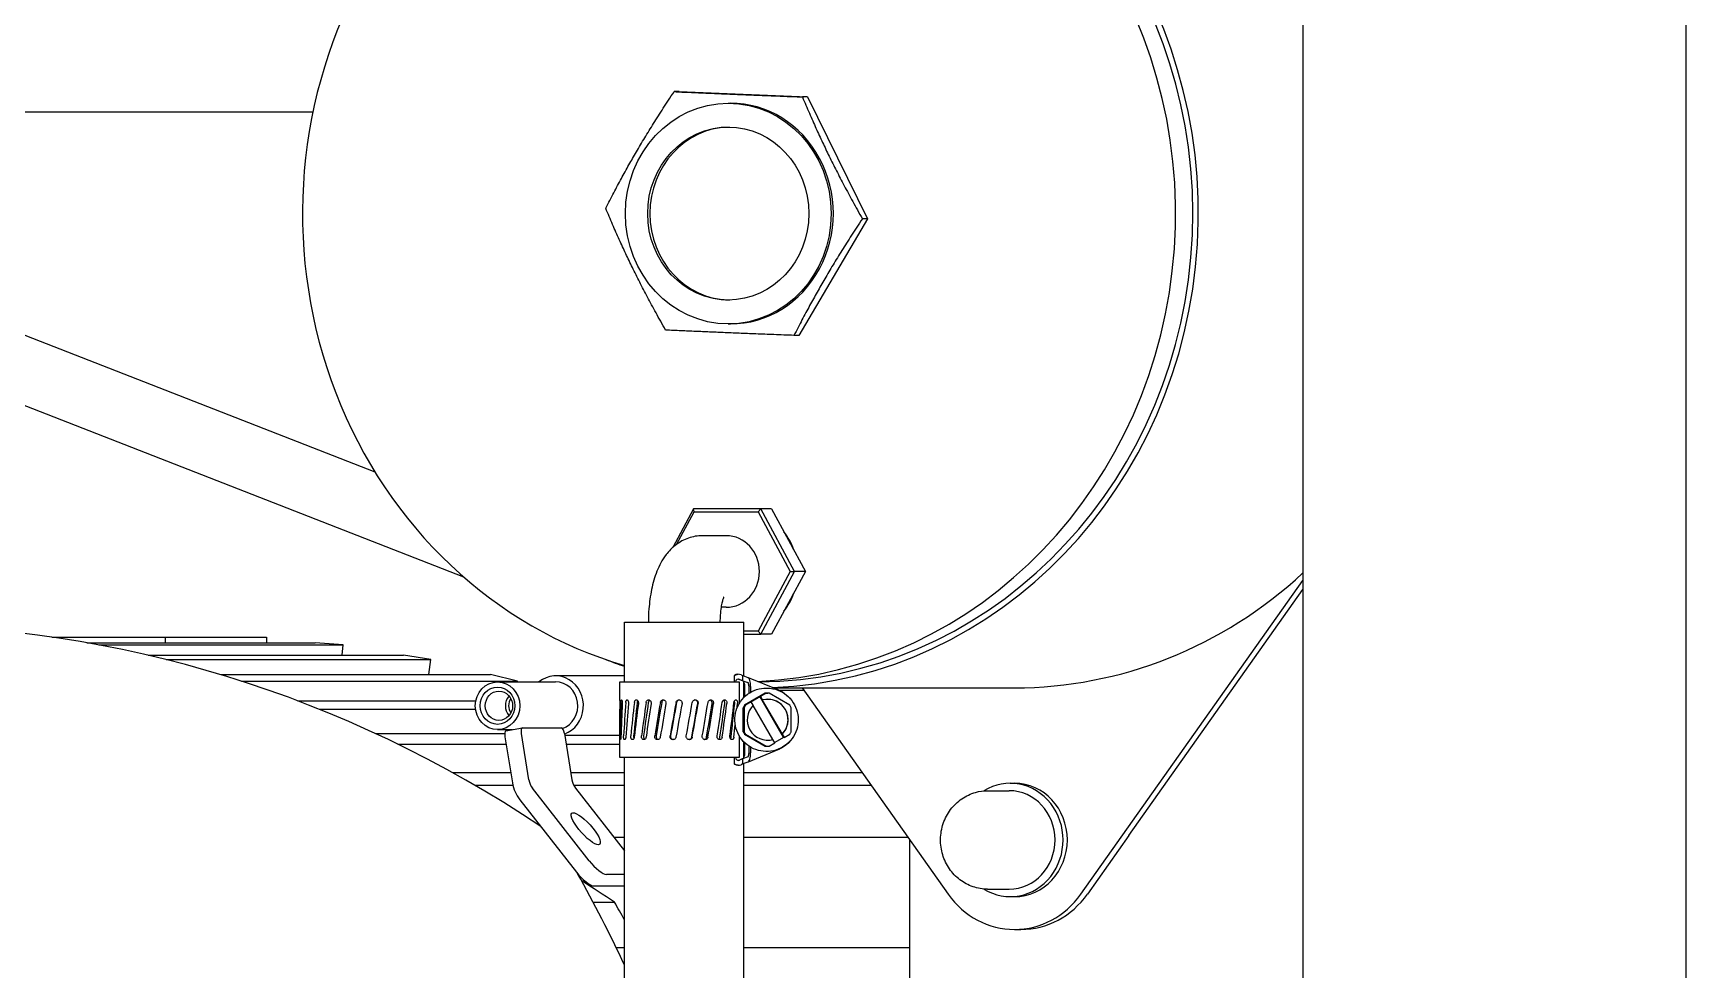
# Model space of a CAD drawing. Header units: millimetres. Extents: x -360063 to 84100, y -179792 to 59400.
# Drawn here: x 40133.5 to 40410.7, y 43898.4 to 44055.4 of the extents above; entities that cross this region are included whole.
import ezdxf

# ---------------------------------------------------------------- set-up
doc = ezdxf.new("R2010")
doc.units = ezdxf.units.MM
doc.header["$LTSCALE"] = 100
doc.layers.add('Visible', color=7, linetype='Continuous', lineweight=25)

msp = doc.modelspace()

# ---------------------------------------------------------------- linework, layer by layer
at = {"layer": 'Visible'}
for p, q in [((40410.71, 44600.17), (40410.71, 43100.17)), ((40346.48, 44135.17), (40346.48, 43585.17)), ((40241.86, 44045.6), (40241.02, 44045.6)), ((40241.86, 44045.6), (40263.38, 44044.71)), ((40250.11, 44043.67), (40250.47, 44043.67)), ((40263.38, 44044.71), (40262.54, 44044.71)), ((40263.38, 44044.71), (40273.43, 44024.29)), ((40180.44, 44042.17), (40082.9, 44042.17)), ((40081.1, 44024.71), (40190.84, 43981.88)), ((40273.43, 44024.29), (40261.96, 44004.74)), ((40273.43, 44024.29), (40272.59, 44024.29)), ((40069.11, 44017.6), (40205.68, 43964.3)), ((40250.11, 44006.67), (40250.47, 44006.67)), ((40261.96, 44004.74), (40261.12, 44004.74)), ((40244.27, 43975.67), (40240.78, 43969.18)), ((40241.42, 43969.71), (40244.36, 43975.17)), ((40255.58, 43975.67), (40244.27, 43975.67)), ((40244.36, 43975.17), (40244.27, 43975.67)), ((40244.36, 43975.17), (40255.13, 43975.17)), ((40255.13, 43975.17), (40255.58, 43975.67)), ((40255.13, 43975.17), (40260.51, 43965.17)), ((40257.38, 43975.67), (40255.58, 43975.67)), ((40261.23, 43965.17), (40255.58, 43975.67)), ((40257.38, 43975.67), (40263.04, 43965.17)), ((40249.74, 43971.17), (40245.77, 43971.17)), ((40260.51, 43965.17), (40255.13, 43955.17)), ((40255.58, 43954.67), (40261.23, 43965.17)), ((40263.04, 43965.17), (40257.38, 43954.67)), ((40260.51, 43965.17), (40261.23, 43965.17)), ((40263.04, 43965.17), (40261.23, 43965.17)), ((40309.25, 43911.1), (40346.48, 43963.67)), ((40317.28, 43920.91), (40346.48, 43962.14)), ((40249.74, 43959.17), (40248.89, 43959.17)), ((40232.71, 43956.67), (40252.71, 43956.67)), ((40232.71, 43946.67), (40232.71, 43956.67)), ((40252.71, 43947.67), (40252.71, 43956.67)), ((40255.13, 43955.17), (40252.71, 43955.17)), ((40252.71, 43954.67), (40255.58, 43954.67)), ((40255.13, 43955.17), (40255.58, 43954.67)), ((40257.38, 43954.67), (40255.58, 43954.67)), ((40136.68, 43954.17), (40155.71, 43954.17)), ((40142.56, 43953.23), (40180.85, 43953.23)), ((40144.56, 43952.86), (40185.5, 43952.86)), ((40155.71, 43953.23), (40155.71, 43954.17)), ((40155.71, 43954.17), (40172.64, 43954.17)), ((40172.64, 43954.17), (40172.64, 43953.23)), ((40185.5, 43952.86), (40180.85, 43953.23)), ((40185.38, 43951.12), (40185.5, 43952.86)), ((40152.84, 43951.12), (40195.63, 43951.12)), ((40155.85, 43950.4), (40200.24, 43950.4)), ((40200.24, 43950.4), (40195.63, 43951.12)), ((40199.9, 43947.88), (40200.24, 43950.4)), ((40165, 43947.88), (40210.23, 43947.88)), ((40168.47, 43946.79), (40214.78, 43946.79)), ((40214.78, 43946.79), (40210.23, 43947.88)), ((40211.41, 43946.67), (40221.15, 43946.67)), ((40214.75, 43946.67), (40214.78, 43946.79)), ((40232.71, 43947.67), (40221.15, 43947.67)), ((40231.94, 43946.67), (40251.95, 43946.67)), ((40231.94, 43943.52), (40231.94, 43946.67)), ((40251.14, 43946.67), (40251.14, 43947.76)), ((40251.79, 43947.94), (40251.74, 43947.94)), ((40251.95, 43946.67), (40251.95, 43943.03)), ((40251.96, 43947.09), (40252.55, 43946.85)), ((40252.27, 43947.85), (40252.55, 43947.73)), ((40252.55, 43947.73), (40253.41, 43947.42)), ((40252.55, 43946.85), (40252.55, 43947.73)), ((40252.55, 43946.85), (40253.41, 43946.54)), ((40252.71, 43944.02), (40252.71, 43946.7)), ((40252.75, 43946.54), (40252.71, 43946.56)), ((40252.87, 43944.21), (40252.87, 43945.99)), ((40253.42, 43947.42), (40258.4, 43945.37)), ((40253.57, 43945.99), (40253.57, 43944.74)), ((40177.88, 43943.5), (40207.76, 43943.5)), ((40251.14, 43942.62), (40251.14, 43943.41)), ((40256.29, 43944.76), (40252.81, 43942.74)), ((40252.87, 43944.21), (40252.88, 43944.2)), ((40252.88, 43944.2), (40252.87, 43944.21)), ((40253.97, 43943.31), (40252.99, 43942.74)), ((40253.84, 43945.89), (40253.84, 43944.92)), ((40253.87, 43943.31), (40255.41, 43944.2)), ((40253.97, 43943.31), (40253.87, 43943.31)), ((40254.29, 43942.74), (40253.97, 43943.31)), ((40255.41, 43944.2), (40255.5, 43944.2)), ((40259.37, 43937.33), (40255.41, 43944.2)), ((40256.48, 43944.76), (40255.5, 43944.2)), ((40255.5, 43944.2), (40255.83, 43943.63)), ((40255.83, 43943.63), (40255.81, 43943.63)), ((40255.81, 43943.63), (40259.12, 43937.9)), ((40256.29, 43944.76), (40256.48, 43944.76)), ((40256.53, 43944.76), (40256.71, 43944.76)), ((40260.44, 43942.74), (40256.95, 43944.76)), ((40257.68, 43945.67), (40298.11, 43945.67)), ((40258.58, 43945.3), (40262.75, 43945.3)), ((40262.48, 43945.67), (40286.97, 43911.1)), ((40181.55, 43942.07), (40207.72, 43942.07)), ((40231.94, 43933.97), (40231.94, 43942.1)), ((40252.57, 43942.33), (40252.75, 43942.33)), ((40252.57, 43942.33), (40252.57, 43938.31)), ((40252.75, 43942.33), (40252.75, 43938.31)), ((40252.99, 43942.74), (40252.81, 43942.74)), ((40257.58, 43937.01), (40254.28, 43942.73)), ((40260.67, 43938.31), (40260.67, 43942.33)), ((40190.92, 43938.02), (40212.61, 43938.02)), ((40211.41, 43938.67), (40213.89, 43938.67)), ((40212.82, 43938.46), (40215.57, 43938.98)), ((40216.67, 43930.25), (40215.4, 43938)), ((40215.6, 43938.99), (40222.09, 43938.99)), ((40222.62, 43938), (40223.89, 43930.25)), ((40231.94, 43937.67), (40222.67, 43937.67)), ((40251.95, 43937.61), (40251.95, 43933.97)), ((40252.75, 43938.31), (40252.57, 43938.31)), ((40252.81, 43937.9), (40252.99, 43937.9)), ((40252.81, 43937.9), (40256.29, 43935.88)), ((40252.99, 43937.9), (40256.48, 43935.88)), ((40259.12, 43937.9), (40259.14, 43937.9)), ((40259.14, 43937.9), (40259.46, 43937.33)), ((40259.46, 43937.33), (40260.44, 43937.9)), ((40194.67, 43936.24), (40212.85, 43936.24)), ((40212.64, 43937.48), (40213.92, 43929.73)), ((40222.91, 43936.24), (40231.94, 43936.24)), ((40252.71, 43933.94), (40252.71, 43936.62)), ((40252.87, 43936.43), (40252.88, 43936.44)), ((40252.88, 43936.44), (40252.87, 43936.43)), ((40252.87, 43934.65), (40252.87, 43936.43)), ((40258.4, 43935.27), (40253.42, 43933.22)), ((40253.57, 43935.9), (40253.57, 43934.65)), ((40253.84, 43935.72), (40253.84, 43934.75)), ((40256.48, 43935.88), (40256.29, 43935.88)), ((40256.53, 43935.87), (40256.71, 43935.87)), ((40256.95, 43935.88), (40257.92, 43936.44)), ((40257.6, 43937.01), (40257.58, 43937.01)), ((40257.92, 43936.44), (40257.6, 43937.01)), ((40259.37, 43937.33), (40257.9, 43936.49)), ((40259.46, 43937.33), (40259.37, 43937.33)), ((40251.95, 43933.97), (40231.94, 43933.97)), ((40232.71, 43876.87), (40232.71, 43933.97)), ((40251.14, 43932.88), (40251.14, 43933.97)), ((40251.79, 43932.7), (40251.74, 43932.7)), ((40252.55, 43933.79), (40251.96, 43933.55)), ((40252.55, 43932.91), (40252.27, 43932.79)), ((40253.41, 43934.1), (40252.55, 43933.79)), ((40252.55, 43932.91), (40252.55, 43933.79)), ((40253.41, 43933.22), (40252.55, 43932.91)), ((40252.71, 43934.08), (40252.75, 43934.1)), ((40252.71, 43876.87), (40252.71, 43932.97)), ((40203.85, 43931.46), (40213.63, 43931.46)), ((40207.58, 43929.35), (40213.99, 43929.35)), ((40223.69, 43931.46), (40232.71, 43931.46)), ((40224.19, 43929.35), (40232.71, 43929.35)), ((40252.71, 43931.46), (40272.55, 43931.46)), ((40252.71, 43929.35), (40274.04, 43929.35)), ((40297.39, 43929.67), (40298.11, 43929.67)), ((40215.14, 43926.92), (40224.65, 43914.76)), ((40226.8, 43916.69), (40217.29, 43928.84)), ((40224.5, 43928.84), (40232.71, 43918.36)), ((40293.6, 43928.42), (40297.21, 43928.42)), ((40230.91, 43920.66), (40232.71, 43920.66)), ((40252.71, 43920.66), (40280.19, 43920.66)), ((40280.54, 43615.17), (40280.54, 43920.18)), ((40317.28, 43920.91), (40310.33, 43911.1)), ((40232.71, 43914.39), (40229.68, 43914.39)), ((40227.54, 43912.46), (40232.59, 43912.46)), ((40293.6, 43911.92), (40297.21, 43911.92)), ((40297.39, 43910.67), (40298.11, 43910.67)), ((40227.45, 43909.75), (40231.01, 43909.75)), ((40298.11, 43905.17), (40299.19, 43905.17)), ((40231.3, 43902.13), (40232.71, 43902.13)), ((40252.71, 43902.13), (40280.54, 43902.13))]:
    msp.add_line(p, q, dxfattribs=at)
msp.add_arc((40256.7, 43940.32), 3.43, 315.0028, 89.8311, dxfattribs=at)
for centre, major_axis, ratio, start_param, end_param in [((40255.14, 43800.17), (0, 476.5), 0.932595, 0.125832, 2.872934), ((40248.65, 43800.17), (0, 461), 0.932595, 0.023162, 2.902935), ((40251.91, 44025.17), (0, 78.5), 0.932595, 3.184635, 6.089723), ((40254.8, 44025.17), (0, 78.5), 0.932595, 3.147556, 6.089723), ((40254.8, 44025.17), (0, -79.5), 0.932595, 0.037046, 2.97471), ((40251.91, 44025.17), (0, -78.5), 0.932595, 4.193361, 6.017767), ((40250.47, 44025.17), (0, -18.5), 0.932595, 0, 3.141593), ((40250.47, 44025.17), (0, -14.5), 0.932595, 3.154938, 6.26984), ((40249.74, 43965.17), (0, 6), 0.932595, 3.141593, 6.283185), ((40251.91, 43965.17), (0, -10.48), 0.932595, 1.927788, 2.261002), ((40298.11, 44025.17), (0, -79.5), 0.932595, 0, 0.710795), ((40251.91, 43965.17), (0, -10.48), 0.932595, 0.88059, 1.213805), ((40108.97, 43734.35), (0, 221.82), 0.932595, 5.724263, 6.283185), ((40254.8, 44025.17), (0, -79.5), 0.932595, 5.935813, 5.980632), ((40221.15, 43942.67), (0, 5), 0.932595, 3.464213, 6.926686), ((40221.15, 43942.67), (0, 4), 0.932595, 3.452853, 6.283185), ((40251.79, 43946.67), (-0.65, 1.09), 0.999614, 5.355764, 6.283185), ((40251.79, 43946.67), (0, 0.457), 0.999186, 5.894376, 7.853982), ((40242.71, 43950.79), (-10, 4.09), 0.01415, 3.147386, 3.550958), ((40252.75, 43946.05), (0.014, -0.497), 0.236815, 1.450794, 3.021591), ((40253.41, 43946.05), (-0.05, 1.38), 0.310255, 4.587018, 6.157815), ((40253.41, 43946.05), (-0.019, 0.497), 0.310255, 4.587018, 6.157815), ((40215.02, 43942.67), (0, -2.46), 0.932595, 3.966714, 5.458064), ((40215.12, 43942.67), (0, -2), 0.932595, 4.05612, 5.368658), ((40242.71, 43943.18), (-1.94, -59.61), 0.177692, 4.717431, 4.811908), ((40242.71, 43943.18), (-4.6, -59.61), 0.163321, 4.724254, 4.81873), ((40242.71, 43943.18), (6.93, 59.61), 0.138329, 1.586122, 1.680599), ((40242.71, 43943.18), (-6.54, -56.23), 0.138329, 4.727669, 4.827833), ((40242.71, 43943.18), (8.77, 59.61), 0.104848, 1.585471, 1.679948), ((40242.71, 43943.18), (-8.27, -56.23), 0.104848, 4.727019, 4.827182), ((40242.71, 43943.18), (10.04, 59.61), 0.065331, 1.581049, 1.675526), ((40242.71, 43943.18), (-9.47, -56.24), 0.065331, 4.722596, 4.82276), ((40242.71, 43943.18), (10.69, 59.61), 0.022251, 1.574034, 1.668511), ((40242.71, 43943.18), (-10.08, -56.24), 0.022251, 4.715582, 4.815745), ((40242.71, 43943.18), (10.69, 59.61), 0.022007, 4.62261, 4.717086), ((40242.71, 43943.18), (10.05, 59.61), 0.0651, 4.629634, 4.724111), ((40242.71, 43943.18), (8.78, 59.61), 0.104644, 4.634075, 4.728552), ((40242.71, 43943.18), (6.94, 59.61), 0.138165, 4.634748, 4.729225), ((40254.8, 44025.17), (0, -79.5), 0.932595, 6.254979, 6.25712), ((40256.71, 43940.32), (0, 3.43), 0.999186, 3.927447, 6.544529), ((40256.53, 43940.32), (0, 4.44), 0.999186, 0, 0.05329), ((40256.71, 43940.32), (0, 4.44), 0.999186, 6.229895, 6.336476), ((40242.71, 43937.46), (0.87, -59.61), 0.180071, 4.616048, 4.63191), ((40242.71, 43937.46), (-1.94, -59.61), 0.177692, 4.624457, 4.718934), ((40242.71, 43937.46), (-4.6, -59.61), 0.163321, 4.63128, 4.725756), ((40242.71, 43937.46), (6.93, 59.61), 0.138329, 1.493148, 1.587625), ((40242.71, 43937.46), (8.77, 59.61), 0.104848, 1.492497, 1.586974), ((40242.71, 43937.46), (10.04, 59.61), 0.065331, 1.488075, 1.582552), ((40242.71, 43937.46), (10.69, 59.61), 0.022251, 1.48106, 1.575537), ((40242.71, 43937.46), (-10.08, -56.24), 0.022007, 1.573946, 1.674109), ((40242.71, 43937.46), (10.69, 59.61), 0.022007, 4.715584, 4.81006), ((40242.71, 43937.46), (-9.48, -56.24), 0.0651, 1.580971, 1.681134), ((40242.71, 43937.46), (10.05, 59.61), 0.0651, 4.722608, 4.817085), ((40242.71, 43937.46), (-8.28, -56.23), 0.104644, 1.585411, 1.685575), ((40242.71, 43937.46), (8.78, 59.61), 0.104644, 4.727049, 4.821526), ((40242.71, 43937.46), (-6.55, -56.23), 0.138165, 1.586085, 1.686248), ((40242.71, 43937.46), (6.94, 59.61), 0.138165, 4.809146, 4.822199), ((40256.53, 43940.32), (0, -4.44), 0.999186, 4.1355, 4.242081), ((40256.71, 43940.32), (0, -4.44), 0.999186, 4.1355, 4.242081), ((40256.71, 43940.32), (0, -3.43), 0.999186, 3.927447, 6.544529), ((40256.71, 43940.32), (0, 4.44), 0.999186, 5.182697, 5.289278), ((40213, 43937.48), (-0.186, 0.983), 0.355442, 0, 1.503693), ((40215.76, 43938), (-0.186, 0.983), 0.355442, 6.216082, 7.786879), ((40222.26, 43938), (-0.186, 0.983), 0.355442, 4.645286, 6.216082), ((40242.71, 43937.46), (6.94, 59.61), 0.138165, 4.727722, 4.761938), ((40256.53, 43940.32), (0, -4.44), 0.999186, 5.182697, 5.289278), ((40256.71, 43940.32), (0, -4.44), 0.999186, 5.182697, 5.289278), ((40256.71, 43940.32), (0, 4.44), 0.999186, 4.1355, 4.242081), ((40256.53, 43940.32), (0, -4.44), 0.999186, 6.229895, 6.283185), ((40256.71, 43940.32), (0, -4.44), 0.999186, 6.229895, 6.336476), ((40256.7, 43940.32), (0, -3.43), 0.999186, 0.002541, 0.261344), ((40251.79, 43933.97), (0.48, -1.18), 0.99942, 5.355764, 6.283185), ((40251.79, 43933.97), (0.173, -0.423), 0.99942, 4.323579, 6.283185), ((40242.71, 43929.85), (-10, -4.09), 0.01415, 2.732227, 3.135799), ((40252.75, 43934.59), (-0.014, -0.497), 0.236815, 0.120002, 1.690798), ((40253.41, 43934.59), (0.05, 1.38), 0.310255, 3.266963, 4.83776), ((40253.41, 43934.59), (0.019, 0.497), 0.310255, 3.266963, 4.83776), ((40219.43, 43930.77), (0, 6), 0.932595, 1.745329, 2.268928), ((40219.43, 43930.77), (0, -3), 0.932595, 4.886922, 5.410521), ((40226.65, 43930.77), (0, 3), 0.932595, 1.745329, 2.268928), ((40297.39, 43920.17), (0, 9.5), 0.932595, 2.616929, 6.807849), ((40298.11, 43920.17), (0, 9.5), 0.932595, 3.141593, 6.283185), ((40297.21, 43920.17), (0, 8.25), 0.932595, 3.141593, 6.283185), ((40227.88, 43916.69), (2.01, -2.23), 0.276485, 4.468572, 6.039368), ((40225.74, 43914.76), (2.01, -2.23), 0.276485, 4.468572, 6.039368), ((40047.58, 43800.17), (0, 221.82), 0.932595, 5.175017, 5.254029), ((40128.82, 43734.35), (0, 206.82), 0.932595, 5.724772, 5.757964), ((40230.79, 43914.76), (2.01, -2.23), 0.276485, 6.039368, 6.160175), ((40298.11, 43920.17), (0, -15), 0.932595, 5.361856, 7.204515), ((40299.19, 43920.17), (0, -15), 0.932595, 0, 0.921329), ((40067.43, 43800.17), (0, 206.82), 0.932595, 5.254023, 5.270802)]:
    msp.add_ellipse(centre, major_axis=major_axis, ratio=ratio, start_param=start_param, end_param=end_param, dxfattribs=at)
for centre, major_axis, ratio in [((40250.11, 44025.17), (0, -18.5), 0.932595), ((40250.11, 44025.17), (0, -14.5), 0.932595), ((40211.41, 43942.67), (0, 4), 0.932595), ((40211.41, 43942.67), (0, -3.12), 0.932595), ((40211.65, 43942.67), (0, 2.46), 0.932595), ((40226.21, 43922.05), (-2.34, 2.6), 0.276485)]:
    msp.add_ellipse(centre, major_axis=major_axis, ratio=ratio, dxfattribs=at)
for points in [[(40229.55, 44026.05), (40234.53, 44035.82), (40241.02, 44045.6)], [(40241.02, 44045.6), (40251.02, 44045.16), (40262.54, 44044.71)], [(40262.54, 44044.71), (40266.81, 44034.5), (40272.59, 44024.29)], [(40239.6, 44005.63), (40233.81, 44015.84), (40229.55, 44026.05)], [(40272.59, 44024.29), (40266.1, 44014.52), (40261.12, 44004.74)], [(40261.12, 44004.74), (40249.6, 44005.18), (40239.6, 44005.63)]]:
    msp.add_rational_spline(points, [1.12544641671, 1.29955358329, 1.12544641671], degree=2, dxfattribs=at)
for points, knots in [([(40245.77, 43971.17), (40244.96, 43971.17), (40244.14, 43971.02), (40242.64, 43970.5), (40241.96, 43970.11), (40240.67, 43969.16), (40240.13, 43968.57), (40238.98, 43967.06), (40238.52, 43966.15), (40237.75, 43964.22), (40237.46, 43963.2), (40237.02, 43961.09), (40236.88, 43960), (40236.73, 43958.16), (40236.71, 43957.41), (40236.71, 43956.67)], [1.570796, 1.570796, 1.570796, 1.570796, 1.695299, 1.695299, 1.832369, 1.832369, 2.012475, 2.012475, 2.303943, 2.303943, 2.618103, 2.618103, 2.932262, 2.932262, 3.141593, 3.141593, 3.141593, 3.141593]), ([(40249.35, 43960.89), (40249.35, 43960.89), (40249.34, 43960.87), (40249.31, 43960.81), (40249.28, 43960.72), (40249.19, 43960.46), (40249.13, 43960.28), (40249.01, 43959.79), (40248.94, 43959.48), (40248.83, 43958.74), (40248.78, 43958.31), (40248.72, 43957.47), (40248.71, 43957.07), (40248.71, 43956.67)], [2.1637784, 2.1637784, 2.1637784, 2.1637784, 2.2333123, 2.2333123, 2.3723437, 2.3723437, 2.5360423, 2.5360423, 2.7301038, 2.7301038, 2.9524635, 2.9524635, 3.1415927, 3.1415927, 3.1415927, 3.1415927]), ([(40251.14, 43947.76), (40251.14, 43947.76), (40251.14, 43947.76), (40251.34, 43947.89), (40251.57, 43947.94), (40251.74, 43947.94)], [-2.8133866, -2.8133866, -2.8133866, -2.8133866, -2.8128373, -2.8128373, -2.69361, -2.69361, -2.69361, -2.69361]), ([(40231.94, 43943.52), (40231.94, 43943.51), (40231.94, 43943.5), (40231.94, 43943.45), (40231.94, 43943.39), (40231.94, 43943.26), (40231.94, 43943.2), (40231.94, 43943.1), (40231.94, 43943.07), (40231.94, 43943.04)], [-0.19546808, -0.19546808, -0.19546808, -0.19546808, -0.19147404, -0.19147404, -0.17233473, -0.17233473, -0.15319542, -0.15319542, -0.14434193, -0.14434193, -0.14434193, -0.14434193]), ([(40232.1, 43943.22), (40232.11, 43943.26), (40232.11, 43943.29), (40232.11, 43943.39), (40232.12, 43943.45), (40232.14, 43943.54), (40232.15, 43943.58), (40232.17, 43943.63), (40232.19, 43943.64), (40232.22, 43943.64), (40232.23, 43943.63), (40232.26, 43943.58), (40232.28, 43943.54), (40232.3, 43943.45), (40232.31, 43943.39), (40232.32, 43943.26), (40232.33, 43943.2), (40232.33, 43943.1), (40232.33, 43943.07), (40232.33, 43943.04)], [-0.297539, -0.297539, -0.297539, -0.297539, -0.2872549, -0.2872549, -0.2681189, -0.2681189, -0.2489743, -0.2489743, -0.2298297, -0.2298297, -0.210663, -0.210663, -0.1914964, -0.1914964, -0.1723459, -0.1723459, -0.1531954, -0.1531954, -0.1443422, -0.1443422, -0.1443422, -0.1443422]), ([(40232.92, 43943.22), (40232.92, 43943.26), (40232.92, 43943.29), (40232.94, 43943.39), (40232.96, 43943.45), (40233, 43943.54), (40233.02, 43943.58), (40233.08, 43943.63), (40233.11, 43943.64), (40233.17, 43943.64), (40233.2, 43943.63), (40233.26, 43943.58), (40233.28, 43943.54), (40233.33, 43943.45), (40233.35, 43943.39), (40233.37, 43943.26), (40233.38, 43943.2), (40233.38, 43943.1), (40233.38, 43943.07), (40233.38, 43943.04)], [-0.297539, -0.297539, -0.297539, -0.297539, -0.2872549, -0.2872549, -0.2681189, -0.2681189, -0.2489743, -0.2489743, -0.2298297, -0.2298297, -0.210663, -0.210663, -0.1914964, -0.1914964, -0.1723459, -0.1723459, -0.1531954, -0.1531954, -0.1443422, -0.1443422, -0.1443422, -0.1443422]), ([(40234.36, 43943.22), (40234.36, 43943.26), (40234.37, 43943.29), (40234.39, 43943.39), (40234.42, 43943.45), (40234.47, 43943.54), (40234.51, 43943.58), (40234.59, 43943.63), (40234.64, 43943.64), (40234.72, 43943.64), (40234.77, 43943.63), (40234.85, 43943.58), (40234.89, 43943.54), (40234.96, 43943.45), (40234.98, 43943.39), (40235.02, 43943.26), (40235.03, 43943.2), (40235.03, 43943.1), (40235.03, 43943.07), (40235.02, 43943.04)], [-0.297539, -0.297539, -0.297539, -0.297539, -0.2872549, -0.2872549, -0.2681189, -0.2681189, -0.2489743, -0.2489743, -0.2298297, -0.2298297, -0.210663, -0.210663, -0.1914964, -0.1914964, -0.1723459, -0.1723459, -0.1531954, -0.1531954, -0.1443422, -0.1443422, -0.1443422, -0.1443422]), ([(40234.92, 43943.5), (40234.92, 43943.49), (40234.92, 43943.49), (40234.89, 43943.45), (40234.86, 43943.39), (40234.84, 43943.29), (40234.83, 43943.26), (40234.83, 43943.22)], [0.26745469, 0.26745469, 0.26745469, 0.26745469, 0.26814613, 0.26814613, 0.28728214, 0.28728214, 0.29756626, 0.29756626, 0.29756626, 0.29756626]), ([(40236.33, 43943.22), (40236.33, 43943.26), (40236.34, 43943.29), (40236.37, 43943.39), (40236.41, 43943.45), (40236.48, 43943.54), (40236.53, 43943.58), (40236.63, 43943.63), (40236.69, 43943.64), (40236.79, 43943.64), (40236.85, 43943.63), (40236.95, 43943.58), (40237, 43943.54), (40237.08, 43943.45), (40237.11, 43943.39), (40237.16, 43943.26), (40237.17, 43943.2), (40237.17, 43943.1), (40237.17, 43943.07), (40237.16, 43943.04)], [-0.297539, -0.297539, -0.297539, -0.297539, -0.2872549, -0.2872549, -0.2681189, -0.2681189, -0.2489743, -0.2489743, -0.2298297, -0.2298297, -0.210663, -0.210663, -0.1914964, -0.1914964, -0.1723459, -0.1723459, -0.1531954, -0.1531954, -0.1443422, -0.1443422, -0.1443422, -0.1443422]), ([(40236.92, 43943.59), (40236.88, 43943.57), (40236.84, 43943.53), (40236.77, 43943.45), (40236.74, 43943.39), (40236.7, 43943.29), (40236.7, 43943.26), (40236.69, 43943.22)], [0.25132477, 0.25132477, 0.25132477, 0.25132477, 0.26814613, 0.26814613, 0.28728214, 0.28728214, 0.29756626, 0.29756626, 0.29756626, 0.29756626]), ([(40238.71, 43943.22), (40238.72, 43943.26), (40238.72, 43943.29), (40238.76, 43943.39), (40238.8, 43943.45), (40238.88, 43943.54), (40238.94, 43943.58), (40239.05, 43943.63), (40239.12, 43943.64), (40239.24, 43943.64), (40239.3, 43943.63), (40239.42, 43943.58), (40239.48, 43943.54), (40239.56, 43943.45), (40239.6, 43943.39), (40239.65, 43943.26), (40239.66, 43943.2), (40239.66, 43943.1), (40239.66, 43943.07), (40239.65, 43943.04)], [-0.297539, -0.297539, -0.297539, -0.297539, -0.2872549, -0.2872549, -0.2681189, -0.2681189, -0.2489743, -0.2489743, -0.2298297, -0.2298297, -0.2106519, -0.2106519, -0.191474, -0.191474, -0.1723347, -0.1723347, -0.1531954, -0.1531954, -0.1443419, -0.1443419, -0.1443419, -0.1443419]), ([(40239.29, 43943.63), (40239.27, 43943.62), (40239.24, 43943.61), (40239.16, 43943.58), (40239.11, 43943.54), (40239.02, 43943.45), (40238.99, 43943.39), (40238.95, 43943.29), (40238.94, 43943.26), (40238.94, 43943.22)], [0.24159833, 0.24159833, 0.24159833, 0.24159833, 0.24900042, 0.24900042, 0.26814613, 0.26814613, 0.28728214, 0.28728214, 0.29756626, 0.29756626, 0.29756626, 0.29756626]), ([(40241.35, 43943.22), (40241.35, 43943.26), (40241.36, 43943.29), (40241.4, 43943.39), (40241.44, 43943.45), (40241.53, 43943.54), (40241.59, 43943.58), (40241.71, 43943.63), (40241.78, 43943.64), (40241.91, 43943.64), (40241.97, 43943.63), (40242.1, 43943.58), (40242.16, 43943.54), (40242.25, 43943.45), (40242.29, 43943.39), (40242.34, 43943.26), (40242.35, 43943.2), (40242.35, 43943.1), (40242.35, 43943.07), (40242.34, 43943.04)], [-0.297539, -0.297539, -0.297539, -0.297539, -0.2872549, -0.2872549, -0.2681189, -0.2681189, -0.2489743, -0.2489743, -0.2298297, -0.2298297, -0.210663, -0.210663, -0.1914964, -0.1914964, -0.1723459, -0.1723459, -0.1531954, -0.1531954, -0.1443422, -0.1443422, -0.1443422, -0.1443422]), ([(40241.88, 43943.64), (40241.83, 43943.63), (40241.78, 43943.62), (40241.66, 43943.58), (40241.61, 43943.54), (40241.52, 43943.45), (40241.48, 43943.39), (40241.44, 43943.29), (40241.43, 43943.26), (40241.42, 43943.22)], [0.23370189, 0.23370189, 0.23370189, 0.23370189, 0.24900042, 0.24900042, 0.26814613, 0.26814613, 0.28728214, 0.28728214, 0.29756626, 0.29756626, 0.29756626, 0.29756626]), ([(40244.07, 43943.22), (40244.07, 43943.26), (40244.09, 43943.29), (40244.12, 43943.39), (40244.16, 43943.45), (40244.25, 43943.54), (40244.31, 43943.58), (40244.43, 43943.63), (40244.5, 43943.64), (40244.63, 43943.64), (40244.69, 43943.63), (40244.82, 43943.58), (40244.87, 43943.54), (40244.96, 43943.45), (40245, 43943.39), (40245.05, 43943.26), (40245.06, 43943.2), (40245.06, 43943.1), (40245.06, 43943.07), (40245.05, 43943.04)], [-0.297539, -0.297539, -0.297539, -0.297539, -0.2872549, -0.2872549, -0.2681189, -0.2681189, -0.2489743, -0.2489743, -0.2298297, -0.2298297, -0.2106519, -0.2106519, -0.191474, -0.191474, -0.1723347, -0.1723347, -0.1531954, -0.1531954, -0.1443419, -0.1443419, -0.1443419, -0.1443419]), ([(40244.98, 43943.04), (40244.98, 43943.07), (40244.99, 43943.1), (40244.99, 43943.2), (40244.97, 43943.26), (40244.92, 43943.39), (40244.88, 43943.45), (40244.8, 43943.54), (40244.74, 43943.58), (40244.63, 43943.62), (40244.58, 43943.63), (40244.52, 43943.64)], [0.14435538, 0.14435538, 0.14435538, 0.14435538, 0.15320907, 0.15320907, 0.17234884, 0.17234884, 0.1914886, 0.1914886, 0.21067165, 0.21067165, 0.22600204, 0.22600204, 0.22600204, 0.22600204]), ([(40246.7, 43943.22), (40246.71, 43943.26), (40246.72, 43943.29), (40246.76, 43943.39), (40246.79, 43943.45), (40246.88, 43943.54), (40246.93, 43943.58), (40247.04, 43943.63), (40247.11, 43943.64), (40247.22, 43943.64), (40247.28, 43943.63), (40247.4, 43943.58), (40247.45, 43943.54), (40247.53, 43943.45), (40247.57, 43943.39), (40247.61, 43943.26), (40247.62, 43943.2), (40247.62, 43943.1), (40247.62, 43943.07), (40247.62, 43943.04)], [-0.297539, -0.297539, -0.297539, -0.297539, -0.2872549, -0.2872549, -0.2681189, -0.2681189, -0.2489743, -0.2489743, -0.2298297, -0.2298297, -0.2106519, -0.2106519, -0.191474, -0.191474, -0.1723347, -0.1723347, -0.1531954, -0.1531954, -0.1443419, -0.1443419, -0.1443419, -0.1443419]), ([(40247.39, 43943.04), (40247.39, 43943.07), (40247.4, 43943.1), (40247.4, 43943.2), (40247.38, 43943.26), (40247.34, 43943.39), (40247.3, 43943.45), (40247.22, 43943.54), (40247.17, 43943.58), (40247.09, 43943.61), (40247.07, 43943.62), (40247.05, 43943.62)], [0.14435564, 0.14435564, 0.14435564, 0.14435564, 0.15320907, 0.15320907, 0.17236141, 0.17236141, 0.19151376, 0.19151376, 0.21068423, 0.21068423, 0.21768839, 0.21768839, 0.21768839, 0.21768839]), ([(40249.08, 43943.22), (40249.09, 43943.26), (40249.1, 43943.29), (40249.13, 43943.39), (40249.16, 43943.45), (40249.23, 43943.54), (40249.28, 43943.58), (40249.38, 43943.63), (40249.43, 43943.64), (40249.53, 43943.64), (40249.58, 43943.63), (40249.68, 43943.58), (40249.72, 43943.54), (40249.79, 43943.45), (40249.82, 43943.39), (40249.86, 43943.26), (40249.87, 43943.2), (40249.87, 43943.1), (40249.87, 43943.07), (40249.86, 43943.04)], [-0.297539, -0.297539, -0.297539, -0.297539, -0.2872549, -0.2872549, -0.2681189, -0.2681189, -0.2489743, -0.2489743, -0.2298297, -0.2298297, -0.2106519, -0.2106519, -0.191474, -0.191474, -0.1723347, -0.1723347, -0.1531954, -0.1531954, -0.1443419, -0.1443419, -0.1443419, -0.1443419]), ([(40249.5, 43943.04), (40249.5, 43943.07), (40249.51, 43943.1), (40249.51, 43943.2), (40249.5, 43943.26), (40249.46, 43943.39), (40249.43, 43943.45), (40249.37, 43943.53), (40249.34, 43943.56), (40249.3, 43943.58)], [0.14435538, 0.14435538, 0.14435538, 0.14435538, 0.15320907, 0.15320907, 0.17234884, 0.17234884, 0.1914886, 0.1914886, 0.20674062, 0.20674062, 0.20674062, 0.20674062]), ([(40251.06, 43943.22), (40251.06, 43943.26), (40251.07, 43943.29), (40251.09, 43943.39), (40251.12, 43943.45), (40251.17, 43943.54), (40251.21, 43943.58), (40251.29, 43943.63), (40251.33, 43943.64), (40251.4, 43943.64), (40251.44, 43943.63), (40251.52, 43943.58), (40251.55, 43943.54), (40251.6, 43943.45), (40251.62, 43943.39), (40251.65, 43943.26), (40251.66, 43943.2), (40251.66, 43943.1), (40251.66, 43943.07), (40251.65, 43943.04)], [-0.297539, -0.297539, -0.297539, -0.297539, -0.2872549, -0.2872549, -0.2681189, -0.2681189, -0.2489743, -0.2489743, -0.2298297, -0.2298297, -0.210663, -0.210663, -0.1914964, -0.1914964, -0.1723459, -0.1723459, -0.1531954, -0.1531954, -0.1443422, -0.1443422, -0.1443422, -0.1443422]), ([(40251.18, 43943.04), (40251.18, 43943.07), (40251.18, 43943.1), (40251.18, 43943.2), (40251.18, 43943.26), (40251.15, 43943.37), (40251.14, 43943.41), (40251.12, 43943.45)], [0.14435538, 0.14435538, 0.14435538, 0.14435538, 0.15320907, 0.15320907, 0.17234884, 0.17234884, 0.18573645, 0.18573645, 0.18573645, 0.18573645]), ([(40256.52, 43945.64), (40255.95, 43945.64), (40255.39, 43945.55), (40254.31, 43945.19), (40253.8, 43944.92), (40252.89, 43944.25), (40252.49, 43943.83), (40251.84, 43942.91), (40251.59, 43942.39), (40251.27, 43941.3), (40251.19, 43940.73), (40251.22, 43939.6), (40251.33, 43939.03), (40251.72, 43937.97), (40252, 43937.47), (40252.7, 43936.58), (40253.13, 43936.19), (40254.07, 43935.56), (40254.6, 43935.33), (40255.69, 43935.04), (40256.26, 43934.98), (40257.4, 43935.04), (40257.96, 43935.17), (40259.01, 43935.59), (40259.5, 43935.88), (40260.37, 43936.61), (40260.75, 43937.05), (40261.34, 43938.01), (40261.56, 43938.54), (40261.82, 43939.65), (40261.86, 43940.22), (40261.76, 43941.35), (40261.62, 43941.91), (40261.17, 43942.95), (40260.87, 43943.43), (40260.11, 43944.28), (40259.67, 43944.64), (40258.68, 43945.21), (40258.15, 43945.41), (40257.24, 43945.6), (40256.88, 43945.64), (40256.52, 43945.64)], [0, 0, 0, 0, 0.319976, 0.319976, 0.639956, 0.639956, 0.959949, 0.959949, 1.279958, 1.279958, 1.599978, 1.599978, 1.920002, 1.920002, 2.240021, 2.240021, 2.560026, 2.560026, 2.880017, 2.880017, 3.199996, 3.199996, 3.519972, 3.519972, 3.839954, 3.839954, 4.15995, 4.15995, 4.479961, 4.479961, 4.799982, 4.799982, 5.120006, 5.120006, 5.440023, 5.440023, 5.760026, 5.760026, 6.080013, 6.080013, 6.283185, 6.283185, 6.283185, 6.283185]), ([(40258.4, 43945.37), (40258.94, 43945.15), (40259.44, 43944.84), (40260.11, 43944.27), (40260.32, 43944.06), (40260.51, 43943.83)], [0.3888096, 0.3888096, 0.3888096, 0.3888096, 0.7087333, 0.7087333, 0.8717307, 0.8717307, 0.8717307, 0.8717307]), ([(40232.1, 43937.42), (40232.1, 43937.38), (40232.1, 43937.35), (40232.09, 43937.25), (40232.08, 43937.19), (40232.07, 43937.1), (40232.06, 43937.06), (40232.04, 43937.01), (40232.03, 43937), (40232.02, 43937), (40232.01, 43937.01), (40232, 43937.06), (40231.99, 43937.1), (40231.98, 43937.19), (40231.98, 43937.25), (40231.97, 43937.38), (40231.97, 43937.44), (40231.97, 43937.51), (40231.97, 43937.54), (40231.97, 43937.57), (40231.97, 43937.6)], [-0.1443435, -0.1443435, -0.1443435, -0.1443435, -0.1340594, -0.1340594, -0.1149235, -0.1149235, -0.0957789, -0.0957789, -0.0766343, -0.0766343, -0.0574564, -0.0574564, -0.0382786, -0.0382786, -0.0191393, -0.0191393, 0, 0, 0, 0.0088535, 0.0088535, 0.0088535, 0.0088535]), ([(40232.91, 43937.42), (40232.91, 43937.38), (40232.9, 43937.35), (40232.89, 43937.25), (40232.87, 43937.19), (40232.83, 43937.1), (40232.81, 43937.06), (40232.76, 43937.01), (40232.74, 43937), (40232.69, 43937), (40232.66, 43937.01), (40232.62, 43937.06), (40232.6, 43937.1), (40232.57, 43937.19), (40232.56, 43937.25), (40232.54, 43937.38), (40232.53, 43937.44), (40232.53, 43937.51), (40232.53, 43937.54), (40232.54, 43937.57), (40232.54, 43937.6)], [-0.1443435, -0.1443435, -0.1443435, -0.1443435, -0.1340594, -0.1340594, -0.1149235, -0.1149235, -0.0957789, -0.0957789, -0.0766343, -0.0766343, -0.0574564, -0.0574564, -0.0382786, -0.0382786, -0.0191393, -0.0191393, 0, 0, 0, 0.0088535, 0.0088535, 0.0088535, 0.0088535]), ([(40234.35, 43937.42), (40234.34, 43937.38), (40234.34, 43937.35), (40234.31, 43937.25), (40234.29, 43937.19), (40234.23, 43937.1), (40234.19, 43937.06), (40234.12, 43937.01), (40234.08, 43937), (40234, 43937), (40233.96, 43937.01), (40233.89, 43937.06), (40233.86, 43937.1), (40233.81, 43937.19), (40233.78, 43937.25), (40233.75, 43937.38), (40233.75, 43937.44), (40233.75, 43937.51), (40233.75, 43937.54), (40233.75, 43937.57), (40233.75, 43937.6)], [-0.1443435, -0.1443435, -0.1443435, -0.1443435, -0.1340594, -0.1340594, -0.1149235, -0.1149235, -0.0957789, -0.0957789, -0.0766343, -0.0766343, -0.0574564, -0.0574564, -0.0382786, -0.0382786, -0.0191393, -0.0191393, 0, 0, 0, 0.0088535, 0.0088535, 0.0088535, 0.0088535]), ([(40234.23, 43937.6), (40234.22, 43937.57), (40234.22, 43937.54), (40234.22, 43937.51), (40234.22, 43937.44), (40234.23, 43937.38), (40234.25, 43937.27), (40234.27, 43937.23), (40234.28, 43937.19)], [0.29756445, 0.29756445, 0.29756445, 0.29756445, 0.30641814, 0.30641814, 0.30641814, 0.32555791, 0.32555791, 0.33875497, 0.33875497, 0.33875497, 0.33875497]), ([(40236.32, 43937.42), (40236.31, 43937.38), (40236.3, 43937.35), (40236.27, 43937.25), (40236.24, 43937.19), (40236.17, 43937.1), (40236.12, 43937.06), (40236.02, 43937.01), (40235.97, 43937), (40235.87, 43937), (40235.82, 43937.01), (40235.72, 43937.06), (40235.68, 43937.1), (40235.61, 43937.19), (40235.58, 43937.25), (40235.54, 43937.38), (40235.53, 43937.44), (40235.53, 43937.51), (40235.53, 43937.54), (40235.53, 43937.57), (40235.54, 43937.6)], [-0.1443435, -0.1443435, -0.1443435, -0.1443435, -0.1340594, -0.1340594, -0.1149235, -0.1149235, -0.0957789, -0.0957789, -0.0766343, -0.0766343, -0.0574564, -0.0574564, -0.0382786, -0.0382786, -0.0191393, -0.0191393, 0, 0, 0, 0.0088535, 0.0088535, 0.0088535, 0.0088535]), ([(40235.9, 43937.6), (40235.9, 43937.57), (40235.9, 43937.54), (40235.9, 43937.51), (40235.9, 43937.44), (40235.91, 43937.38), (40235.94, 43937.25), (40235.97, 43937.19), (40236.03, 43937.11), (40236.07, 43937.08), (40236.1, 43937.06)], [0.29756471, 0.29756471, 0.29756471, 0.29756471, 0.30641814, 0.30641814, 0.30641814, 0.32557049, 0.32557049, 0.34472283, 0.34472283, 0.35987508, 0.35987508, 0.35987508, 0.35987508]), ([(40238.69, 43937.42), (40238.69, 43937.38), (40238.68, 43937.35), (40238.64, 43937.25), (40238.61, 43937.19), (40238.52, 43937.1), (40238.47, 43937.06), (40238.35, 43937.01), (40238.29, 43937), (40238.18, 43937), (40238.11, 43937.01), (40238, 43937.06), (40237.95, 43937.1), (40237.87, 43937.19), (40237.83, 43937.25), (40237.79, 43937.38), (40237.78, 43937.44), (40237.78, 43937.51), (40237.78, 43937.54), (40237.78, 43937.57), (40237.78, 43937.6)], [-0.1443435, -0.1443435, -0.1443435, -0.1443435, -0.1340595, -0.1340595, -0.1149235, -0.1149235, -0.0957789, -0.0957789, -0.0766343, -0.0766343, -0.0574676, -0.0574676, -0.038301, -0.038301, -0.0191505, -0.0191505, 0, 0, 0, 0.0088533, 0.0088533, 0.0088533, 0.0088533]), ([(40238.01, 43937.6), (40238.01, 43937.57), (40238, 43937.54), (40238, 43937.51), (40238, 43937.44), (40238.02, 43937.38), (40238.06, 43937.25), (40238.1, 43937.19), (40238.18, 43937.1), (40238.23, 43937.06), (40238.31, 43937.03), (40238.33, 43937.02), (40238.35, 43937.02)], [0.29756471, 0.29756471, 0.29756471, 0.29756471, 0.30641814, 0.30641814, 0.30641814, 0.32557049, 0.32557049, 0.34472283, 0.34472283, 0.3638933, 0.3638933, 0.37084684, 0.37084684, 0.37084684, 0.37084684]), ([(40241.33, 43937.42), (40241.32, 43937.38), (40241.31, 43937.35), (40241.27, 43937.25), (40241.23, 43937.19), (40241.15, 43937.1), (40241.09, 43937.06), (40240.96, 43937.01), (40240.9, 43937), (40240.77, 43937), (40240.7, 43937.01), (40240.58, 43937.06), (40240.53, 43937.1), (40240.44, 43937.19), (40240.4, 43937.25), (40240.35, 43937.38), (40240.34, 43937.44), (40240.34, 43937.51), (40240.34, 43937.54), (40240.34, 43937.57), (40240.34, 43937.6)], [-0.1443435, -0.1443435, -0.1443435, -0.1443435, -0.1340594, -0.1340594, -0.1149235, -0.1149235, -0.0957789, -0.0957789, -0.0766343, -0.0766343, -0.0574564, -0.0574564, -0.0382786, -0.0382786, -0.0191393, -0.0191393, 0, 0, 0, 0.0088535, 0.0088535, 0.0088535, 0.0088535]), ([(40240.42, 43937.6), (40240.42, 43937.57), (40240.41, 43937.54), (40240.41, 43937.51), (40240.41, 43937.44), (40240.43, 43937.38), (40240.48, 43937.25), (40240.52, 43937.19), (40240.6, 43937.1), (40240.66, 43937.06), (40240.77, 43937.02), (40240.82, 43937.01), (40240.87, 43937)], [0.29756445, 0.29756445, 0.29756445, 0.29756445, 0.30641814, 0.30641814, 0.30641814, 0.32555791, 0.32555791, 0.34469767, 0.34469767, 0.36388072, 0.36388072, 0.37916786, 0.37916786, 0.37916786, 0.37916786]), ([(40244.05, 43937.42), (40244.05, 43937.38), (40244.04, 43937.35), (40244, 43937.25), (40243.96, 43937.19), (40243.87, 43937.1), (40243.81, 43937.06), (40243.69, 43937.01), (40243.62, 43937), (40243.49, 43937), (40243.42, 43937.01), (40243.3, 43937.06), (40243.24, 43937.1), (40243.15, 43937.19), (40243.11, 43937.25), (40243.06, 43937.38), (40243.05, 43937.44), (40243.05, 43937.51), (40243.05, 43937.54), (40243.05, 43937.57), (40243.05, 43937.6)], [-0.1443435, -0.1443435, -0.1443435, -0.1443435, -0.1340595, -0.1340595, -0.1149235, -0.1149235, -0.0957789, -0.0957789, -0.0766343, -0.0766343, -0.0574676, -0.0574676, -0.038301, -0.038301, -0.0191505, -0.0191505, 0, 0, 0, 0.0088533, 0.0088533, 0.0088533, 0.0088533]), ([(40243.52, 43937), (40243.57, 43937.01), (40243.62, 43937.02), (40243.73, 43937.06), (40243.79, 43937.1), (40243.88, 43937.19), (40243.92, 43937.25), (40243.96, 43937.35), (40243.97, 43937.38), (40243.98, 43937.42)], [0.38686879, 0.38686879, 0.38686879, 0.38686879, 0.40220949, 0.40220949, 0.42135521, 0.42135521, 0.44049121, 0.44049121, 0.45077533, 0.45077533, 0.45077533, 0.45077533]), ([(40246.69, 43937.42), (40246.68, 43937.38), (40246.67, 43937.35), (40246.64, 43937.25), (40246.6, 43937.19), (40246.52, 43937.1), (40246.46, 43937.06), (40246.35, 43937.01), (40246.28, 43937), (40246.16, 43937), (40246.1, 43937.01), (40245.98, 43937.06), (40245.92, 43937.1), (40245.84, 43937.19), (40245.8, 43937.25), (40245.75, 43937.38), (40245.74, 43937.44), (40245.74, 43937.51), (40245.74, 43937.54), (40245.74, 43937.57), (40245.74, 43937.6)], [-0.1443435, -0.1443435, -0.1443435, -0.1443435, -0.1340595, -0.1340595, -0.1149235, -0.1149235, -0.0957789, -0.0957789, -0.0766343, -0.0766343, -0.0574676, -0.0574676, -0.038301, -0.038301, -0.0191505, -0.0191505, 0, 0, 0, 0.0088533, 0.0088533, 0.0088533, 0.0088533]), ([(40246.11, 43937.01), (40246.13, 43937.02), (40246.16, 43937.03), (40246.24, 43937.06), (40246.29, 43937.1), (40246.37, 43937.19), (40246.41, 43937.25), (40246.45, 43937.35), (40246.46, 43937.38), (40246.46, 43937.42)], [0.39476069, 0.39476069, 0.39476069, 0.39476069, 0.40220949, 0.40220949, 0.42135521, 0.42135521, 0.44049121, 0.44049121, 0.45077533, 0.45077533, 0.45077533, 0.45077533]), ([(40249.07, 43937.42), (40249.07, 43937.38), (40249.06, 43937.35), (40249.03, 43937.25), (40248.99, 43937.19), (40248.92, 43937.1), (40248.87, 43937.06), (40248.77, 43937.01), (40248.71, 43937), (40248.61, 43937), (40248.55, 43937.01), (40248.45, 43937.06), (40248.4, 43937.1), (40248.32, 43937.19), (40248.29, 43937.25), (40248.24, 43937.38), (40248.23, 43937.44), (40248.23, 43937.51), (40248.23, 43937.54), (40248.23, 43937.57), (40248.24, 43937.6)], [-0.1443435, -0.1443435, -0.1443435, -0.1443435, -0.1340595, -0.1340595, -0.1149235, -0.1149235, -0.0957789, -0.0957789, -0.0766343, -0.0766343, -0.0574676, -0.0574676, -0.038301, -0.038301, -0.0191505, -0.0191505, 0, 0, 0, 0.0088533, 0.0088533, 0.0088533, 0.0088533]), ([(40248.48, 43937.05), (40248.52, 43937.07), (40248.56, 43937.11), (40248.63, 43937.19), (40248.67, 43937.25), (40248.7, 43937.35), (40248.71, 43937.38), (40248.71, 43937.42)], [0.40446969, 0.40446969, 0.40446969, 0.40446969, 0.42135521, 0.42135521, 0.44049121, 0.44049121, 0.45077533, 0.45077533, 0.45077533, 0.45077533]), ([(40251.05, 43937.42), (40251.04, 43937.38), (40251.04, 43937.35), (40251.01, 43937.25), (40250.99, 43937.19), (40250.93, 43937.1), (40250.89, 43937.06), (40250.81, 43937.01), (40250.76, 43937), (40250.68, 43937), (40250.63, 43937.01), (40250.55, 43937.06), (40250.51, 43937.1), (40250.45, 43937.19), (40250.42, 43937.25), (40250.38, 43937.38), (40250.37, 43937.44), (40250.37, 43937.51), (40250.37, 43937.54), (40250.38, 43937.57), (40250.38, 43937.6)], [-0.1443435, -0.1443435, -0.1443435, -0.1443435, -0.1340594, -0.1340594, -0.1149235, -0.1149235, -0.0957789, -0.0957789, -0.0766343, -0.0766343, -0.0574564, -0.0574564, -0.0382786, -0.0382786, -0.0191393, -0.0191393, 0, 0, 0, 0.0088535, 0.0088535, 0.0088535, 0.0088535]), ([(40250.48, 43937.14), (40250.48, 43937.14), (40250.48, 43937.15), (40250.51, 43937.19), (40250.54, 43937.25), (40250.56, 43937.35), (40250.57, 43937.38), (40250.57, 43937.42)], [0.42053087, 0.42053087, 0.42053087, 0.42053087, 0.42135521, 0.42135521, 0.44049121, 0.44049121, 0.45077533, 0.45077533, 0.45077533, 0.45077533]), ([(40260.51, 43936.81), (40260.46, 43936.75), (40260.42, 43936.7), (40259.98, 43936.21), (40259.52, 43935.85), (40258.81, 43935.45), (40258.61, 43935.35), (40258.4, 43935.27)], [2.269862, 2.269862, 2.269862, 2.269862, 2.3090405, 2.3090405, 2.6290507, 2.6290507, 2.7527831, 2.7527831, 2.7527831, 2.7527831]), ([(40251.74, 43932.7), (40251.57, 43932.7), (40251.34, 43932.75), (40251.14, 43932.88), (40251.14, 43932.88), (40251.14, 43932.88)], [-0.2718804, -0.2718804, -0.2718804, -0.2718804, -0.1526531, -0.1526531, -0.1521038, -0.1521038, -0.1521038, -0.1521038]), ([(40293.6, 43911.92), (40292.77, 43911.92), (40291.94, 43912.06), (40290.36, 43912.59), (40289.62, 43912.99), (40288.28, 43914.01), (40287.68, 43914.63), (40286.7, 43916.05), (40286.32, 43916.85), (40285.81, 43918.53), (40285.69, 43919.42), (40285.72, 43921.2), (40285.87, 43922.09), (40286.44, 43923.77), (40286.86, 43924.57), (40287.92, 43925.97), (40288.55, 43926.58), (40289.97, 43927.55), (40290.75, 43927.92), (40292.23, 43928.33), (40292.91, 43928.42), (40293.6, 43928.42)], [1.570796, 1.570796, 1.570796, 1.570796, 1.877258, 1.877258, 2.18656, 2.18656, 2.502987, 2.502987, 2.827605, 2.827605, 3.15826, 3.15826, 3.490943, 3.490943, 3.82112, 3.82112, 4.144754, 4.144754, 4.459921, 4.459921, 4.712389, 4.712389, 4.712389, 4.712389])]:
    msp.add_open_spline(points, degree=3, knots=knots, dxfattribs=at)
for points in [[(40251.9, 43947.09), (40251.86, 43947.11), (40251.81, 43947.12), (40251.76, 43947.13)], [(40251.76, 43933.51), (40251.81, 43933.52), (40251.86, 43933.53), (40251.9, 43933.55)]]:
    msp.add_open_spline(points, degree=3, dxfattribs=at)

doc.saveas('drawing.dxf')
